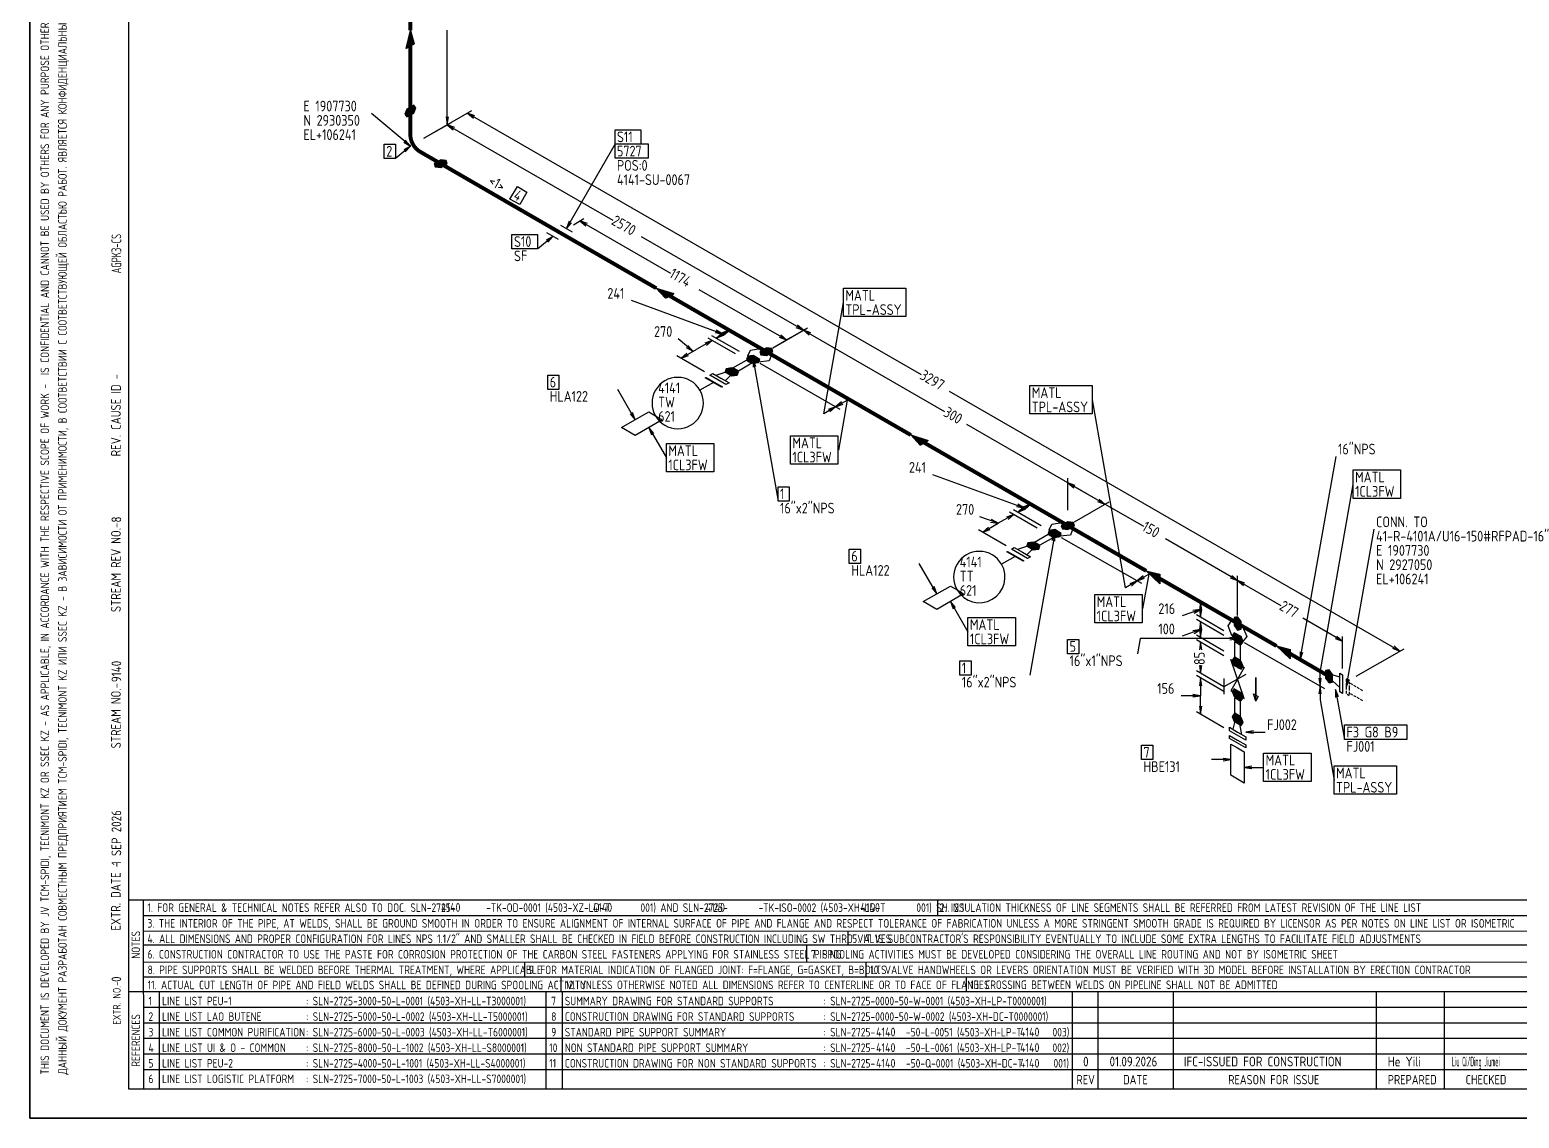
# Model space of a CAD drawing. Extents: x 0 to 594, y 0 to 420.
# Drawn here: x 0 to 382.8, y 0 to 279.6 of the extents above; entities that cross this region are included whole.
import ezdxf

# ---------------------------------------------------------------- set-up
doc = ezdxf.new("R2010")
doc.units = 0
doc.header["$MEASUREMENT"] = 0
doc.linetypes.add('BORDER_2012_SLN$0$8001.Solid', pattern=[0])
doc.linetypes.add('GT100', pattern=[1, 0.666667, -0.333333])
for name, color, linetype, lineweight in [('BORDER_2012_SLN$0$BG_01', 7, 'BORDER_2012_SLN$0$8001.Solid', 25), ('BORDER_2012_SLN$0$BG_02', 7, 'BORDER_2012_SLN$0$8001.Solid', 25), ('BORDER_2012_SLN$0$BG_Level_1', 7, 'BORDER_2012_SLN$0$8001.Solid', 25), ('BORDER_2012_SLN$0$Level_1', 7, 'BORDER_2012_SLN$0$8001.Solid', 25), ('BORDER_2012_SLN$0$Level_18', 7, 'BORDER_2012_SLN$0$8001.Solid', 25)]:
    doc.layers.add(name, color=color, linetype=linetype, lineweight=lineweight)
doc.layers.add('GT_1', color=7, linetype='Continuous')
doc.styles.add('BORDER_2012_SLN$0$GOST type A', font='GOST type A')
doc.styles.add('HTX1', font='')
doc.styles.get('HTX1').set_extended_font_data('GOST type A')

# ---------------------------------------------------------------- blocks, each defined once
blk = doc.blocks.new('BORDER_2012_SLN')
at = {"layer": 'BORDER_2012_SLN$0$BG_Level_1', "color": 7, "lineweight": -3}
for p, q in [((402.7, 56), (25.4, 56)), ((29.11, 56), (29.22, 7.5)), ((233.25, 56), (233.24, 52)), ((402.7, 52), (29.1, 52)), ((402.7, 47.99), (29.16, 48.01)), ((210.22, 48), (210.22, 44.42)), ((402.7, 44.41), (29.17, 44.42)), ((199.61, 44.42), (199.61, 40.02)), ((402.7, 39.96), (29.15, 40.07)), ((127.1, 40.04), (127.1, 36.23)), ((214.87, 40.02), (214.87, 36.23)), ((136.5, 36.23), (136.5, 32.43)), ((240.64, 36.23), (240.64, 32.43)), ((33.22, 32.43), (33.22, 7.59)), ((132.63, 32.43), (132.63, 7.6)), ((136.8, 32.43), (136.8, 7.59))]:
    blk.add_line(p, q, dxfattribs=at)
at = {"layer": 'BORDER_2012_SLN$0$Level_1', "color": 7, "lineweight": -3}
for p, q in [((25.4, 412.5), (25.4, 7.5)), ((402.7, 36.23), (29.15, 36.23)), ((402.7, 32.43), (25.4, 32.43)), ((267.9, 32.43), (267.91, 7.5)), ((274.59, 7.5), (274.59, 32.43)), ((293.91, 7.5), (293.91, 32.43)), ((346.11, 7.5), (346.11, 32.43)), ((363.55, 7.5), (363.55, 32.43)), ((402.7, 28.43), (29.17, 28.43)), ((402.7, 24.43), (29.18, 24.43)), ((402.7, 20.43), (29.19, 20.43)), ((402.7, 16.43), (29.2, 16.43)), ((402.7, 12.43), (29.2, 12.43)), ((25.4, 7.5), (588.6, 7.5))]:
    blk.add_line(p, q, dxfattribs=at)
at = {"layer": 'BORDER_2012_SLN$0$Level_18', "color": 7, "lineweight": -3, "flags": 128}
blk.add_lwpolyline([(0, 0), (0, 420), (594, 420), (594, 0)], close=True, dxfattribs=at)
at = {"color": 7, "char_height": 2.2, "attachment_point": 1, "style": 'BORDER_2012_SLN$0$GOST type A'}
for s, insert in [('{\\l\\fGOST type A|b0|i0;\\T1;1}', (30.5, 31.2)), ('{\\l\\fGOST type A|b0|i0;\\T1;: SLN-2725-3000-50-L-0001 (4503-XH-LL-T3000001)}', (71, 31.2)), ('{\\l\\fGOST type A|b0|i0;\\T1;7}', (134, 31.2)), ('{\\l\\fGOST type A|b0|i0;\\T1;SUMMARY DRAWING FOR STANDARD SUPPORTS}', (137.5, 31.2)), ('{\\l\\fGOST type A|b0|i0;\\T1;: SLN-2725-0000-50-W-0001 (4503-XH-LP-T0000001)}', (204, 31.2)), ('{\\l\\fGOST type A|b0|i0;\\T1;2}', (30.5, 27.2)), ('{\\l\\fGOST type A|b0|i0;\\T1;LINE LIST LAO BUTENE}', (34, 27.2)), ('{\\l\\fGOST type A|b0|i0;\\T1;: SLN-2725-5000-50-L-0002 (4503-XH-LL-T5000001)}', (71, 27.2)), ('{\\l\\fGOST type A|b0|i0;\\T1;8}', (134, 27.2)), ('{\\l\\fGOST type A|b0|i0;\\T1;CONSTRUCTION DRAWING FOR STANDARD SUPPORTS}', (137.5, 27.2)), ('{\\l\\fGOST type A|b0|i0;\\T1;: SLN-2725-0000-50-W-0002 (4503-XH-DC-T0000001)}', (204, 27.2)), ('{\\l\\fGOST type A|b0|i0;\\T1;3}', (30.5, 23.2)), ('{\\l\\fGOST type A|b0|i0;\\T1;LINE LIST COMMON PURIFICATION}', (34, 23.2)), ('{\\l\\fGOST type A|b0|i0;\\T1;: SLN-2725-6000-50-L-0003 (4503-XH-LL-T6000001)}', (71, 23.2)), ('{\\l\\fGOST type A|b0|i0;\\T1;9}', (134, 23.2)), ('{\\C256;STANDARD PIPE SUPPORT SUMMARY}', (137.5, 23.2)), ('{\\fGOST type A|b0|i0|c0|p34;: SLN-2725-       -50-L-0051 (4503-XH-LP-T       003)}', (204, 23.2)), ('{\\l\\fGOST type A|b0|i0;\\T1;4}', (30.5, 19.2)), ('{\\l\\fGOST type A|b0|i0;\\T1;LINE LIST UI & O - COMMON}', (34, 19.2)), ('{\\l\\fGOST type A|b0|i0;\\T1;: SLN-2725-8000-50-L-1002 (4503-XH-LL-S8000001)}', (71, 19.2)), ('{\\l\\fGOST type A|b0|i0;\\T1;10}', (133.5, 19.2)), ('{\\l\\fGOST type A|b0|i0;\\T1;NON STANDARD PIPE SUPPORT SUMMARY}', (137.5, 19.2)), ('{\\fGOST type A|b0|i0|c0|p34;: SLN-2725-       -50-L-0061 (4503-XH-LP-T       002)}', (204, 19.2)), ('{\\l\\fGOST type A|b0|i0;\\T1;: SLN-2725-4000-50-L-1001 (4503-XH-LL-S4000001)}', (71, 15.2)), ('{\\fGOST type A|b0|i0|c0|p34;: SLN-2725-       -50-Q-0001 (4503-XH-DC-T       001)}', (204, 15.2)), ('{\\l\\fGOST type A|b0|i0;\\T1;5}', (30.5, 15.2)), ('{\\l\\fGOST type A|b0|i0;\\T1;LINE LIST PEU-2}', (34, 15.2)), ('{\\l\\fGOST type A|b0|i0;\\T1;11}', (133.5, 15.2)), ('{\\C256;CONSTRUCTION DRAWING FOR NON STANDARD SUPPORTS}', (137.5, 15.2)), ('{\\l\\fGOST type A|b0|i0;\\T1;6}', (30.5, 11.2)), ('{\\l\\fGOST type A|b0|i0;\\T1;LINE LIST LOGISTIC PLATFORM}', (34, 11.2)), ('{\\l\\fGOST type A|b0|i0;\\T1;: SLN-2725-7000-50-L-1003 (4503-XH-LL-S7000001)}', (71, 11.2))]:
    blk.add_mtext(s, dxfattribs=dict(at, insert=insert))
at = {"layer": 'BORDER_2012_SLN$0$BG_01', "color": 7, "attachment_point": 1, "rotation": 90, "style": 'BORDER_2012_SLN$0$GOST type A'}
for s, insert, char_height in [('{\\fGOST type A|b0|i0|c134|p34;\\W1.01;ДАННЫЙ ДОКУМЕНТ РАЗРАБОТАН СОВМЕСТНЫМ ПРЕДПРИЯТИЕМ \\fGOST type A|b0|i0|c0|p34;TCM-SPIDI, TECNIMONT KZ \\fGOST type A|b0|i0|c134|p34;ИЛИ \\fGOST type A|b0|i0|c0|p34;SSEC KZ - \\fGOST type A|b0|i0|c134|p34;В ЗАВИСИМОСТИ ОТ ПРИМЕНИМОСТИ\\fGOST type A|b0|i0|c0|p34;, \\fGOST type A|b0|i0|c134|p34;В СООТВЕТСТВИИ С СООТВЕТСТВУЮЩЕЙ ОБЛАСТЬЮ РАБОТ\\fGOST type A|b0|i0|c0|p34;. \\fGOST type A|b0|i0|c134|p34;ЯВЛЯЕТСЯ КОНФИДЕНЦИАЛЬНЫМ И НЕ МОЖЕТ БЫТЬ ИСПОЛЬЗОВАН ДРУГИМИ ЛИЦАМИ ДЛЯ КАКИХ\\fGOST type A|b0|i0|c0|p34;-\\fGOST type A|b0|i0|c134|p34;ЛИБО ЦЕЛЕЙ\\fGOST type A|b0|i0|c0|p34;, \\fGOST type A|b0|i0|c134|p34;КРОМЕ ПРОЕКТА \\fGOST type A|b0|i0|c0|p34;SILLENO.}', (7.3, 11.21), 2.2), ('{\\l\\fGOST type A|b0|i0;\\T1;EXTR. DATE -}', (20.86, 48.18), 2.5), ('{\\l\\fGOST type A|b0|i0;\\T1;EXTR. NO.-}', (21.36, 24.02), 2)]:
    blk.add_mtext(s, dxfattribs=dict(at, insert=insert, char_height=char_height))
at = {"layer": 'BORDER_2012_SLN$0$BG_01', "color": 7, "insert": (2.76, 11.2), "char_height": 2.2, "attachment_point": 1, "rotation": 90, "line_spacing_factor": 1.090909, "style": 'BORDER_2012_SLN$0$GOST type A'}
blk.add_mtext('{\\fGOST type A|b0|i0|c0|p34;\\W1.01;THIS DOCUMENT IS DEVELOPED BY JV TCM-SPIDI, TECNIMONT KZ OR SSEC KZ - AS APPLICABLE, IN ACCORDANCE WITH THE RESPECTIVE SCOPE OF WORK -  IS CONFIDENTIAL AND CANNOT BE USED BY OTHERS FOR ANY PURPOSE OTHER THAN THE SILLENO PROJECT}', dxfattribs=at)
at = {"layer": 'BORDER_2012_SLN$0$BG_02', "color": 7, "char_height": 2.5, "attachment_point": 1, "rotation": 90, "style": 'BORDER_2012_SLN$0$GOST type A'}
for s, insert in [('{\\l\\fGOST type A|b0|i0;\\T1;REV. CAUSE ID - }', (20.9, 170)), ('{\\l\\fGOST type A|b0|i0;\\T1;STREAM REV NO.-}', (20.9, 130)), ('{\\l\\fGOST type A|b0|i0;\\T1;STREAM NO.-}', (20.9, 95))]:
    blk.add_mtext(s, dxfattribs=dict(at, insert=insert))
at = {"layer": 'BORDER_2012_SLN$0$BG_Level_1', "color": 7, "attachment_point": 1, "style": 'BORDER_2012_SLN$0$GOST type A'}
for s, insert, char_height in [('{\\fGOST type A|b0|i0|c0|p34;\\C256; 1. FOR GENERAL & TECHNICAL NOTES REFER ALSO TO DOC. SLN-2725-       -TK-OD-0001 (4503-XZ-LD-T       001) AND SLN-2725-       -TK-ISO-0002 (4503-XH-LD-T       001) SH. 2.1}', (29.11, 55.19), 2.2), ('{\\fGOST type A|b0|i0|c0|p34;\\C256;2. INSULATION THICKNESS OF LINE SEGMENTS SHALL BE REFERRED FROM LATEST REVISION OF THE LINE LIST}', (233.84, 55.19), 2.2), ('{\\fGOST type A|b0|i0|c0|p34;\\C256; 3. THE INTERIOR OF THE PIPE, AT WELDS, SHALL BE GROUND SMOOTH IN ORDER TO ENSURE ALIGNMENT OF INTERNAL SURFACE OF PIPE AND FLANGE AND RESPECT TOLERANCE OF FABRICATION UNLESS A MORE STRINGENT SMOOTH GRADE IS REQUIRED BY LICENSOR AS PER NOTES ON LINE LIST OR ISOMETRIC}', (29.12, 51.15), 2.2), ('{\\fGOST type A|b0|i0|c0|p34;\\C256; 4. ALL DIMENSIONS AND PROPER CONFIGURATION FOR LINES NPS 1.1/2" AND SMALLER SHALL BE CHECKED IN FIELD BEFORE CONSTRUCTION INCLUDING SW THRD VALVES}', (29.13, 47.2), 2.2), ("{\\C256; 5. IT IS SUBCONTRACTOR'S RESPONSIBILITY EVENTUALLY TO INCLUDE SOME EXTRA LENGTHS TO FACILITATE FIELD ADJUSTMENTS}", (210.22, 47.2), 2.2), ('{\\C256; 6. CONSTRUCTION CONTRACTOR TO USE THE PASTE FOR CORROSION PROTECTION OF THE CARBON STEEL FASTENERS APPLYING FOR STAINLESS STEEL PIPING}', (29.14, 43.2), 2.2), ('{\\C256; 7. SPOOLING ACTIVITIES MUST BE DEVELOPED CONSIDERING THE OVERALL LINE ROUTING AND NOT BY ISOMETRIC SHEET}', (199.61, 43.2), 2.2), ('{\\C256; 8. PIPE SUPPORTS SHALL BE WELDED BEFORE THERMAL TREATMENT, WHERE APPLICABLE}', (29.15, 39.2), 2.2), ('{\\C256; 9. FOR MATERIAL INDICATION OF FLANGED JOINT: F=FLANGE, G=GASKET, B=BOLTS}', (127.1, 39.2), 2.2), ('{\\C256; 10. VALVE HANDWHEELS OR LEVERS ORIENTATION MUST BE VERIFIED WITH 3D MODEL BEFORE INSTALLATION BY ERECTION CONTRACTOR}', (214.87, 39.2), 2.2), ('{\\C256; 11. ACTUAL CUT LENGTH OF PIPE AND FIELD WELDS SHALL BE DEFINED DURING SPOOLING ACTIVITY}', (29.16, 35.32), 2.2), ('{\\C256; 12. UNLESS OTHERWISE NOTED ALL DIMENSIONS REFER TO CENTERLINE OR TO FACE OF FLANGES}', (136.5, 35.35), 2.2), ('{\\C256; 13. CROSSING BETWEEN WELDS ON PIPELINE SHALL NOT BE ADMITTED}', (240.64, 35.38), 2.2), ('{\\l\\fGOST type A|b0|i0;\\T1;LINE LIST PEU-1}', (34, 31.2), 2.2), ('{\\l\\fGOST type A|b0|i0;\\T1;REV}', (269, 11.1), 2.4), ('{\\l\\fGOST type A|b0|i0;\\T1;DATE}', (281, 11.1), 2.4), ('{\\l\\fGOST type A|b0|i0;\\T1;REASON FOR ISSUE}', (308, 11.1), 2.4), ('{\\l\\fGOST type A|b0|i0;\\T1;PREPARED}', (349, 11.1), 2.4), ('{\\l\\fGOST type A|b0|i0;\\T1;CHECKED}', (369, 11.1), 2.4)]:
    blk.add_mtext(s, dxfattribs=dict(at, insert=insert, char_height=char_height))
at = {"layer": 'BORDER_2012_SLN$0$BG_Level_1', "color": 7, "char_height": 2.2, "attachment_point": 1, "rotation": 90, "style": 'BORDER_2012_SLN$0$GOST type A'}
for s, insert in [('{\\l\\fGOST type A|b0|i0;\\T1;NOTES}', (26.15, 40.99)), ('{\\l\\fGOST type A|b0|i0;\\T1;REFERENCES}', (26.15, 13.23))]:
    blk.add_mtext(s, dxfattribs=dict(at, insert=insert))

msp = doc.modelspace()

# ---------------------------------------------------------------- linework, layer by layer
at = {"layer": 'GT_1', "flags": 128}
for points in [[(0, 0), (594, 0), (594, 420), (0, 420), (0, 0)], [(107.3, 255.2), (107.3, 279.5)], [(97.8, 275.4), (96.7, 274.8), (97.8, 279.4), (98.8, 276), (96.8, 274.8), (97.8, 279), (98.7, 275.9), (97, 274.9), (97.8, 278.6), (98.6, 275.8), (97.1, 275), (97.8, 278.2), (98.4, 275.8), (97.2, 275.1), (97.8, 277.9), (98.3, 275.7), (97.4, 275.2), (97.8, 277.5), (98.1, 275.6), (97.5, 275.2), (97.8, 277.1), (98, 275.5), (97.7, 275.3), (97.8, 276.7), (97.9, 275.4), (97.8, 275.4), (97.8, 279.4)], [(97.8, 249.7), (87.8, 258.1)], [(96.9, 259.2), (96.4, 257.9), (96.9, 257.2), (98.7, 258.2), (99.2, 259.5), (98.7, 260.2), (96.9, 259.2)], [(96.439, 258), (98.34, 258)], [(96.471, 257.8), (97.98, 257.8)], [(96.515, 258.2), (98.7, 258.2)], [(96.592, 258.4), (98.777, 258.4)], [(96.614, 257.6), (97.62, 257.6)], [(96.669, 258.6), (98.854, 258.6)], [(96.746, 258.8), (98.931, 258.8)], [(96.757, 257.4), (97.26, 257.4)], [(96.823, 259), (99.008, 259)], [(96.9, 259.2), (99.085, 259.2)], [(97.26, 259.4), (99.162, 259.4)], [(97.62, 259.6), (99.129, 259.6)], [(97.98, 259.8), (98.986, 259.8)], [(98.34, 260), (98.843, 260)], [(101.3, 251.7), (113.6, 258.8)], [(107, 257.2), (107.3, 255.2), (107.6, 257.2)], [(114.4, 257.5), (112.5, 258.2), (114, 256.9)], [(112.5, 258.2), (229.1, 191)], [(101.3, 251.7), (108.4, 255.8)], [(101.3, 251.7), (108.4, 255.8)], [(109.2, 254.5), (107.3, 255.2), (108.8, 253.9)], [(107.3, 255.2), (149.8, 230.7)], [(150.4, 253.9), (157, 253.9), (157, 250.2), (150.4, 250.2), (150.4, 253.9)], [(91.1, 250.2), (94, 250.2), (94, 246.5), (91.1, 246.5), (91.1, 250.2)], [(97.8, 249.7), (94, 246.5)], [(96.1, 250.7), (97.8, 249.7), (96.5, 251.2)], [(96.5, 248.2), (97.8, 249.7), (96.1, 248.7)], [(137.9, 228.5), (150.4, 250.2)], [(150.4, 250.3), (158.9, 250.3), (158.9, 246.6), (150.4, 246.6), (150.4, 250.3)], [(103.9, 245.2), (104.2, 244.4), (105.6, 244.2), (107.3, 245.2), (107, 246), (105.6, 246.2), (103.9, 245.2)], [(103.9, 245.2), (107.3, 245.2)], [(103.975, 245), (106.96, 245)], [(104.24, 245.4), (107.225, 245.4)], [(104.58, 245.6), (107.15, 245.6)], [(104.92, 245.8), (107.075, 245.8)], [(105.26, 246), (107, 246)], [(104.05, 244.8), (106.62, 244.8)], [(104.125, 244.6), (106.28, 244.6)], [(104.2, 244.4), (105.94, 244.4)], [(125.3, 239.3), (127.7, 237.9), (125.9, 234.7), (123.4, 236.1), (125.3, 239.3)], [(138.6, 230.4), (137.9, 228.5), (139.2, 230)], [(139.7, 229.5), (142.4, 231.1)], [(143.3, 229.8), (141.4, 230.5), (142.9, 229.2)], [(141.4, 230.5), (164.7, 217.1)], [(123.9, 227), (130.5, 227), (130.5, 223.3), (123.9, 223.3), (123.9, 227)], [(134.4, 226.5), (130.6, 223.3)], [(133.1, 225), (134.4, 226.5), (132.7, 225.5)], [(135.9, 225.7), (132.9, 227.4)], [(135.9, 225.7), (132.9, 227.4)], [(136.4, 229.4), (139.4, 227.7)], [(136.4, 229.4), (139.4, 227.7)], [(198.8, 202.4), (157.2, 226.4)], [(164.5, 211.2), (163.4, 210.6), (161, 213.2), (165.5, 211.8), (163.5, 210.6), (161.4, 213), (165.4, 211.7), (163.7, 210.7), (161.7, 212.8), (165.3, 211.6), (163.8, 210.8), (162.1, 212.6), (165.1, 211.6), (163.9, 210.9), (162.4, 212.4), (165, 211.5), (164.1, 211), (162.7, 212.2), (164.8, 211.4), (164.2, 211), (163, 212.1), (164.7, 211.3), (164.4, 211.1), (163.4, 211.9), (164.6, 211.2), (164.5, 211.2), (161, 213.2)], [(194.5, 199.9), (172, 212.8)], [(209.1, 213.2), (225.1, 213.2), (225.1, 205.9), (209.1, 205.9), (209.1, 213.2)], [(178.1, 201.4), (154.6, 210)], [(204.1, 180.9), (209.1, 209.5)], [(185.8, 198.9), (178.7, 203)], [(191, 197.9), (199.9, 203)], [(192.8, 198.9), (199.9, 203)], [(196.9, 203.1), (198.8, 202.4), (197.3, 203.7)], [(170.4, 197), (166.6, 200.2)], [(175.4, 199.8), (171.4, 197.5)], [(173.9, 198.5), (175.4, 199.8), (173.5, 199.1)], [(181.4, 196.3), (174.3, 200.4)], [(182.4, 196.9), (175.3, 201)], [(176.1, 201.8), (178.1, 201.4), (176.4, 202.4)], [(177.9, 201.7), (176.4, 200.4), (178.3, 201.1)], [(176.4, 200.4), (178.1, 201.4)], [(178.3, 201.1), (179.8, 202.4), (177.9, 201.7)], [(179.8, 202.4), (178.1, 201.4)], [(191, 197.9), (195.5, 200.5)], [(192.6, 200.6), (194.5, 199.9), (193, 201.2)], [(200.7, 201.7), (198.8, 202.4), (200.3, 201.1)], [(198.8, 202.4), (235.1, 181.5)], [(173.4, 191.7), (166.3, 195.8)], [(167.4, 195.2), (171.4, 197.5)], [(168.9, 196.5), (167.4, 195.2), (169.3, 195.9)], [(168.7, 198), (170.4, 197), (169.1, 198.5)], [(185.9, 193.9), (187.3, 194.1), (187.6, 194.9), (185.9, 195.9), (184.5, 195.7), (184.2, 194.9), (185.9, 193.9)], [(184.387, 195.4), (186.75, 195.4)], [(184.462, 195.6), (186.41, 195.6)], [(189.3, 196.9), (190.6, 196.1), (190, 194.5), (187.2, 194.2), (184.5, 195.8), (185.2, 197.3), (187.8, 197.7), (189.3, 196.9)], [(185.2, 195.8), (186.07, 195.8)], [(187.6, 196.9), (187.9, 196.1), (189.3, 195.9), (191, 196.9), (190.7, 197.7), (189.3, 197.9), (187.6, 196.9)], [(187.638, 196.8), (190.83, 196.8)], [(187.713, 196.6), (190.49, 196.6)], [(187.77, 197), (190.963, 197)], [(187.788, 196.4), (190.15, 196.4)], [(187.863, 196.2), (189.81, 196.2)], [(188.11, 197.2), (190.888, 197.2)], [(188.45, 197.4), (190.813, 197.4)], [(188.6, 196), (189.47, 196)], [(188.79, 197.6), (190.738, 197.6)], [(189.13, 197.8), (190, 197.8)], [(178.7, 189.4), (180.8, 191.5), (179.9, 192), (176.3, 190.8)], [(180.4, 190.7), (181.8, 190.9), (182.1, 191.7), (180.4, 192.7), (179, 192.5), (178.7, 191.7), (180.4, 190.7)], [(178.737, 191.8), (181.93, 191.8)], [(178.812, 192), (181.59, 192)], [(178.87, 191.6), (182.062, 191.6)], [(178.887, 192.2), (181.25, 192.2)], [(178.962, 192.4), (180.91, 192.4)], [(179.21, 191.4), (181.987, 191.4)], [(179.7, 192.6), (180.57, 192.6)], [(184.9, 194.3), (185.6, 193.9), (182.1, 191.9), (180.7, 192.7), (184.2, 194.7), (184.9, 194.3)], [(184.237, 195), (187.43, 195)], [(184.312, 195.2), (187.09, 195.2)], [(184.37, 194.8), (187.562, 194.8)], [(184.71, 194.6), (187.487, 194.6)], [(185.05, 194.4), (187.412, 194.4)], [(185.39, 194.2), (187.337, 194.2)], [(185.73, 194), (186.6, 194)], [(186.6, 193), (185.9, 194.9), (185.9, 192.9)], [(185.9, 194.9), (192.3, 158.5)], [(187.6, 193.9), (208.2, 182.1)], [(187.6, 193.9), (208.2, 182.1)], [(133.1, 190.9), (136, 190.9), (136, 187.2), (133.1, 187.2), (133.1, 190.9)], [(175.7, 189), (172.2, 187)], [(175.9, 189.1), (178, 187.9), (177.8, 187.8), (173.6, 190.2), (173.8, 190.3), (175.9, 189.1)], [(177.6, 190.1), (179.7, 188.9), (178.9, 188.5), (174.8, 190.9), (175.5, 191.3), (177.6, 190.1)], [(179.55, 191.2), (181.912, 191.2)], [(179.89, 191), (181.837, 191)], [(180.23, 190.8), (181.1, 190.8)], [(257, 188.2), (273, 188.2), (273, 180.9), (257, 180.9), (257, 188.2)], [(155.6, 179.4), (151.1, 187.2)], [(207.1, 182.7), (210.1, 184.4)], [(208.6, 184), (207.1, 182.7), (209, 183.4)], [(210.1, 184.4), (207.8, 171.6)], [(352.1, 120), (236.4, 186.7)], [(281.6, 136.2), (273.1, 184.5)], [(160.8, 180.4), (162.5, 179.4), (155.6, 175.4), (152.1, 177.4), (159.1, 181.4), (160.8, 180.4)], [(154.3, 180.9), (155.6, 179.4), (154.9, 181.3)], [(207.1, 182.7), (204.1, 180.9)], [(205.6, 181.4), (207.1, 182.7), (205.2, 182)], [(160.4, 175.9), (159.1, 177.4), (159.8, 175.5)], [(159.1, 177.4), (163.6, 169.6)], [(276.3, 157.7), (240.8, 178.2)], [(163.6, 173.3), (175.8, 173.3), (175.8, 166), (163.6, 166), (163.6, 173.3)], [(195.5, 175.3), (207.7, 175.3), (207.7, 168), (195.5, 168), (195.5, 175.3)], [(229.9, 173.5), (228.8, 172.9), (226.4, 175.5), (230.9, 174.1), (228.9, 172.9), (226.8, 175.3), (230.8, 174), (229.1, 173), (227.1, 175.1), (230.7, 173.9), (229.2, 173.1), (227.5, 174.9), (230.5, 173.9), (229.3, 173.2), (227.8, 174.7), (230.4, 173.8), (229.5, 173.3), (228.1, 174.5), (230.2, 173.7), (229.6, 173.3), (228.4, 174.4), (230.1, 173.6), (229.8, 173.4), (228.8, 174.2), (230, 173.5), (229.9, 173.5), (226.4, 175.5)], [(326.5, 117.8), (335.7, 170)], [(255.6, 156.7), (232.1, 165.3)], [(340.1, 166.5), (352.3, 166.5), (352.3, 159.2), (340.1, 159.2), (340.1, 166.5)], [(192.3, 162.2), (195.2, 162.2), (195.2, 158.5), (192.3, 158.5), (192.3, 162.2)], [(266.8, 156.2), (266.8, 164.4)], [(268.7, 162.5), (266.8, 163.2), (268.3, 161.9)], [(266.8, 163.2), (286.2, 152.1)], [(331.6, 114.5), (340.1, 162.8)], [(253.6, 157.1), (255.6, 156.7), (253.9, 157.7)], [(255.4, 157), (253.9, 155.7), (255.8, 156.4)], [(255.8, 156.4), (257.3, 157.7), (255.4, 157)], [(257.3, 157.7), (255.6, 156.7)], [(263.3, 154.2), (256.2, 158.3)], [(268.5, 153.2), (277.4, 158.3)], [(274.4, 158.4), (276.3, 157.7), (274.8, 159)], [(248.9, 152.8), (244.2, 154.5)], [(246.9, 153.1), (248.9, 152.8), (247.2, 153.8)], [(252.9, 155.1), (248.9, 152.8)], [(251.4, 153.8), (252.9, 155.1), (251, 154.4)], [(258.9, 151.6), (251.8, 155.7)], [(259.9, 152.2), (252.8, 156.3)], [(253.9, 155.7), (255.6, 156.7)], [(265.1, 152.2), (265.4, 151.4), (266.8, 151.2), (268.5, 152.2), (268.2, 153), (266.8, 153.2), (265.1, 152.2)], [(250.9, 147), (243.8, 151.1)], [(244.9, 150.5), (248.9, 152.8)], [(246.4, 151.8), (244.9, 150.5), (246.8, 151.2)], [(263.4, 150.2), (257, 113.8)], [(262.4, 149.6), (263.1, 149.2), (259.6, 147.2), (258.2, 148), (261.7, 150), (262.4, 149.6)], [(263.4, 149.2), (264.8, 149.4), (265.1, 150.2), (263.4, 151.2), (262, 151), (261.7, 150.2), (263.4, 149.2)], [(261.7, 150.2), (265.1, 150.2)], [(261.775, 150.4), (264.76, 150.4)], [(261.85, 150.6), (264.42, 150.6)], [(261.925, 150.8), (264.08, 150.8)], [(266.8, 152.2), (268.1, 151.4), (267.5, 149.8), (264.7, 149.5), (262, 151.1), (262.7, 152.6), (265.3, 153), (266.8, 152.2)], [(262, 151), (263.74, 151)], [(262.04, 150), (265.025, 150)], [(262.38, 149.8), (264.95, 149.8)], [(263.4, 148.2), (263.4, 150.2), (262.7, 148.3)], [(262.72, 149.6), (264.875, 149.6)], [(263.06, 149.4), (264.8, 149.4)], [(265.1, 152.2), (268.5, 152.2)], [(265.175, 152), (268.16, 152)], [(265.25, 151.8), (267.82, 151.8)], [(265.325, 151.6), (267.48, 151.6)], [(265.4, 151.4), (267.14, 151.4)], [(265.44, 152.4), (268.425, 152.4)], [(265.78, 152.6), (268.35, 152.6)], [(266.12, 152.8), (268.275, 152.8)], [(266.46, 153), (268.2, 153)], [(338.4, 110.9), (345.5, 151.3)], [(210.6, 146.2), (213.5, 146.2), (213.5, 142.5), (210.6, 142.5), (210.6, 146.2)], [(253.4, 144.4), (255.5, 143.2), (255.3, 143.1), (251.1, 145.5), (251.3, 145.6), (253.4, 144.4)], [(255.1, 145.4), (257.2, 144.2), (256.4, 143.8), (252.3, 146.2), (253, 146.6), (255.1, 145.4)], [(256.2, 144.7), (258.3, 146.8), (257.4, 147.3), (253.8, 146.1)], [(257.9, 146), (259.3, 146.2), (259.6, 147), (257.9, 148), (256.5, 147.8), (256.2, 147), (257.9, 146)], [(256.2, 147), (259.6, 147)], [(256.275, 147.2), (259.26, 147.2)], [(256.35, 147.4), (258.92, 147.4)], [(256.425, 147.6), (258.58, 147.6)], [(256.5, 147.8), (258.24, 147.8)], [(256.54, 146.8), (259.525, 146.8)], [(256.88, 146.6), (259.45, 146.6)], [(257.22, 146.4), (259.375, 146.4)], [(257.56, 146.2), (259.3, 146.2)], [(265.1, 149.2), (285.7, 137.4)], [(265.1, 149.2), (285.7, 137.4)], [(310.4, 138.1), (291.9, 148.8)], [(233.1, 134.7), (228.6, 142.5)], [(253.2, 144.3), (249.7, 142.3)], [(284.6, 138), (281.6, 136.2)], [(283.1, 136.7), (284.6, 138), (282.7, 137.3)], [(284.6, 138), (287.6, 139.7)], [(286.1, 139.3), (284.6, 138), (286.5, 138.7)], [(287.6, 139.7), (286, 130.8)], [(290.4, 138.6), (290.4, 137.3), (286.9, 140.6), (290.4, 139.7), (290.4, 137.5), (287.3, 140.4), (290.4, 139.6), (290.4, 137.6), (287.6, 140.2), (290.4, 139.5), (290.4, 137.8), (288, 140), (290.4, 139.3), (290.4, 138), (288.3, 139.8), (290.4, 139.2), (290.4, 138.1), (288.6, 139.6), (290.4, 139), (290.4, 138.3), (288.9, 139.5), (290.4, 138.8), (290.4, 138.4), (289.3, 139.3), (290.4, 138.7), (290.4, 138.6), (286.9, 140.6)], [(308.5, 138.8), (310.4, 138.1), (308.9, 139.4)], [(310.4, 131.1), (310.4, 139.3)], [(310.4, 129.1), (310.4, 139.3)], [(312.3, 137.4), (310.4, 138.1), (311.9, 136.8)], [(310.4, 138.1), (321.5, 131.7)], [(238.3, 135.7), (240, 134.7), (233.1, 130.7), (229.6, 132.7), (236.6, 136.7), (238.3, 135.7)], [(231.8, 136.2), (233.1, 134.7), (232.4, 136.6)], [(273.7, 134.5), (285.9, 134.5), (285.9, 127.2), (273.7, 127.2), (273.7, 134.5)], [(237.9, 131.2), (236.6, 132.7), (237.3, 130.8)], [(236.6, 132.7), (241.1, 124.9)], [(300.9, 130.7), (296.2, 129)], [(299.2, 129.7), (300.9, 130.7), (298.9, 130.4)], [(306.9, 129.1), (299.8, 133.2)], [(301.2, 130.6), (300.9, 132.6), (300.6, 130.6)], [(300.6, 130.7), (300.9, 128.7), (301.2, 130.7)], [(300.9, 132.6), (300.9, 130.7)], [(300.9, 128.7), (300.9, 130.7)], [(241.1, 128.6), (253.3, 128.6), (253.3, 121.3), (241.1, 121.3), (241.1, 128.6)], [(306.9, 125.2), (299.8, 129.3)], [(306.9, 124), (299.8, 128.1)], [(301.2, 125.5), (300.9, 127.5), (300.6, 125.5)], [(300.9, 127.5), (300.9, 125.5)], [(310.4, 127.1), (311.7, 126.3), (312.8, 123.7), (311.7, 122.4), (308.9, 124), (308, 126.5), (308.9, 127.9), (310.4, 127.1)], [(309.5, 126.6), (310.4, 125.4), (311.3, 125.6), (311.3, 127.6), (310.4, 128.8), (309.5, 128.6), (309.5, 126.6)], [(309.5, 128.6), (310.55, 128.6)], [(309.5, 128.4), (310.7, 128.4)], [(309.5, 128.2), (310.85, 128.2)], [(309.5, 128), (311, 128)], [(309.5, 127.8), (311.15, 127.8)], [(309.5, 127.6), (311.3, 127.6)], [(309.5, 127.4), (311.3, 127.4)], [(309.5, 127.2), (311.3, 127.2)], [(309.5, 127), (311.3, 127)], [(309.5, 126.8), (311.3, 126.8)], [(309.5, 126.6), (311.3, 126.6)], [(309.65, 126.4), (311.3, 126.4)], [(337.4, 122.5), (327.2, 128.4)], [(266.7, 123), (269.6, 123), (269.6, 119.3), (266.7, 119.3), (266.7, 123)], [(310.4, 123.2), (285.4, 123.2), (284.7, 119.3)], [(300.9, 125.5), (296.2, 123.8)], [(299.2, 124.5), (300.9, 125.5), (298.9, 125.2)], [(306.9, 120), (299.8, 124.1)], [(306.9, 118.8), (299.8, 122.9)], [(300.6, 125.5), (300.9, 123.5), (301.2, 125.5)], [(300.9, 123.5), (300.9, 125.5)], [(308.4, 122.9), (310.4, 123.2), (308.4, 123.5)], [(311.3, 121.7), (311.8, 122.4), (311.3, 123.7), (309.5, 124.7), (309, 124), (309.5, 122.7), (311.3, 121.7)], [(309, 124), (310.76, 124)], [(309.077, 123.8), (311.12, 123.8)], [(309.143, 124.2), (310.4, 124.2)], [(309.154, 123.6), (311.338, 123.6)], [(309.231, 123.4), (311.415, 123.4)], [(309.286, 124.4), (310.04, 124.4)], [(309.308, 123.2), (311.492, 123.2)], [(309.385, 123), (311.569, 123)], [(309.462, 122.8), (311.646, 122.8)], [(309.68, 122.6), (311.723, 122.6)], [(309.8, 126.2), (311.3, 126.2)], [(309.95, 126), (311.3, 126)], [(310.1, 125.8), (311.3, 125.8)], [(310.25, 125.6), (311.3, 125.6)], [(335.5, 123.2), (337.4, 122.5), (335.9, 123.8)], [(337.4, 115.5), (337.4, 123.7)], [(301.2, 120.3), (300.9, 122.3), (300.6, 120.3)], [(300.9, 122.3), (300.9, 121.1)], [(310.4, 122), (311.1, 121.6), (311.1, 117.6), (309.7, 118.4), (309.7, 122.4), (310.4, 122)], [(310.04, 122.4), (311.8, 122.4)], [(310.4, 122.2), (311.657, 122.2)], [(310.76, 122), (311.514, 122)], [(312.1, 122.2), (332.7, 110.4)], [(312.1, 122.2), (332.7, 110.4)], [(323.9, 119.3), (323.9, 118), (320.4, 121.3), (323.9, 120.4), (323.9, 118.2), (320.8, 121.1), (323.9, 120.3), (323.9, 118.3), (321.1, 120.9), (323.9, 120.2), (323.9, 118.5), (321.5, 120.7), (323.9, 120), (323.9, 118.7), (321.8, 120.5), (323.9, 119.9), (323.9, 118.8), (322.1, 120.3), (323.9, 119.7), (323.9, 119), (322.4, 120.2), (323.9, 119.5), (323.9, 119.1), (322.8, 120), (323.9, 119.4), (323.9, 119.3), (320.4, 121.3)], [(326.5, 119.8), (326.5, 117.8), (327.2, 119.7)], [(340.9, 113.5), (353.2, 120.6)], [(350.2, 120.7), (352.1, 120), (350.6, 121.3)], [(239, 117.5), (241.9, 117.5), (241.9, 113.8), (239, 113.8), (239, 117.5)], [(306.9, 110.8), (299.8, 114.9)], [(300.6, 116.3), (300.9, 114.3), (301.2, 116.3)], [(300.9, 114.3), (300.9, 116.4)], [(310.4, 116.8), (312.1, 115.8), (308.7, 109.8), (312.1, 107.8), (308.7, 117.8), (310.4, 116.8)], [(311.3, 115.3), (311.8, 116), (311.3, 117.3), (309.5, 118.3), (309, 117.6), (309.5, 116.3), (311.3, 115.3)], [(309, 117.6), (310.76, 117.6)], [(309.077, 117.4), (311.12, 117.4)], [(309.143, 117.8), (310.4, 117.8)], [(309.154, 117.2), (311.338, 117.2)], [(309.231, 117), (311.415, 117)], [(309.286, 118), (310.04, 118)], [(309.308, 116.8), (311.492, 116.8)], [(309.385, 116.6), (311.569, 116.6)], [(309.462, 116.4), (311.646, 116.4)], [(309.68, 116.2), (311.723, 116.2)], [(310.04, 116), (311.8, 116)], [(310.4, 115.8), (311.657, 115.8)], [(310.76, 115.6), (311.514, 115.6)], [(333, 113), (333.9, 111.8), (334.8, 112), (334.8, 114), (333.9, 115.2), (333, 115), (333, 113)], [(333, 115), (334.05, 115)], [(306.9, 109.6), (299.8, 113.7)], [(301.2, 111.1), (300.9, 113.1), (300.6, 111.1)], [(300.9, 113.1), (300.9, 108.5)], [(312.5, 114), (306.9, 110.8)], [(306.9, 112.9), (306.9, 108.9)], [(315.1, 113.2), (315.1, 107.1), (314.5, 109), (315.7, 108.3), (315.1, 107.1), (315.1, 113.2)], [(331.3, 113), (331.6, 111), (331.9, 113)], [(331.6, 111), (331.6, 114.5)], [(333, 114.8), (334.2, 114.8)], [(333, 114.6), (334.35, 114.6)], [(333, 114.4), (334.5, 114.4)], [(333, 114.2), (334.65, 114.2)], [(333, 114), (334.8, 114)], [(333, 113.8), (334.8, 113.8)], [(333, 113.6), (334.8, 113.6)], [(333, 113.4), (334.8, 113.4)], [(333, 113.2), (334.8, 113.2)], [(333, 113), (334.8, 113)], [(333.15, 112.8), (334.8, 112.8)], [(333.3, 112.6), (334.8, 112.6)], [(333.45, 112.4), (334.8, 112.4)], [(333.6, 112.2), (334.8, 112.2)], [(333.75, 112), (334.8, 112)], [(336.7, 110.6), (333.9, 113.1), (333.9, 114.1), (336.7, 113.4)], [(337.4, 111.5), (337.4, 109.1), (336.7, 109.5), (336.7, 114.3), (337.4, 113.9), (337.4, 111.5)], [(338.4, 112.9), (338.4, 110.9), (339.1, 112.8)], [(300.9, 108.5), (295.9, 108.5)], [(298.9, 108.2), (300.9, 108.5), (298.9, 108.8)], [(300.9, 103.8), (300.9, 108.5)], [(311.3, 107.3), (311.8, 108), (311.3, 109.3), (309.5, 110.3), (309, 109.6), (309.5, 108.3), (311.3, 107.3)], [(309, 109.6), (310.76, 109.6)], [(309.077, 109.4), (311.12, 109.4)], [(309.143, 109.8), (310.4, 109.8)], [(309.154, 109.2), (311.338, 109.2)], [(309.231, 109), (311.415, 109)], [(309.286, 110), (310.04, 110)], [(309.308, 108.8), (311.492, 108.8)], [(309.385, 108.6), (311.569, 108.6)], [(309.462, 108.4), (311.646, 108.4)], [(309.68, 108.2), (311.723, 108.2)], [(310.4, 107.6), (311.1, 107.2), (311.1, 103.2), (309.7, 104), (309.7, 108), (310.4, 107.6)], [(310.04, 108), (311.8, 108)], [(310.4, 107.8), (311.657, 107.8)], [(310.76, 107.6), (311.514, 107.6)], [(331.9, 109), (331.6, 111), (331.3, 109)], [(331.6, 111), (331.6, 107.5)], [(331.6, 107.5), (335.2, 86.8)], [(336.3, 108.2), (335.6, 110.1), (335.6, 108.1)], [(335.6, 110.1), (337.9, 97.3)], [(306.9, 100.3), (299.8, 104.4)], [(300.6, 105.8), (300.9, 103.8), (301.2, 105.8)], [(311.3, 100.9), (311.8, 101.6), (311.3, 102.9), (309.5, 103.9), (309, 103.2), (309.5, 101.9), (311.3, 100.9)], [(309.143, 103.4), (310.4, 103.4)], [(309.286, 103.6), (310.04, 103.6)], [(310.4, 99.2), (312.5, 98), (312.5, 97.1), (308.3, 99.5), (308.3, 100.4), (310.4, 99.2)], [(309, 103.2), (310.76, 103.2)], [(309.077, 103), (311.12, 103)], [(309.154, 102.8), (311.338, 102.8)], [(311.5, 98.5), (310.8, 102.2), (309.9, 102.7), (309.2, 99.9)], [(309.231, 102.6), (311.415, 102.6)], [(309.308, 102.4), (311.492, 102.4)], [(309.385, 102.2), (311.569, 102.2)], [(309.462, 102), (311.646, 102)], [(309.68, 101.8), (311.723, 101.8)], [(310.04, 101.6), (311.8, 101.6)], [(310.4, 101.4), (311.657, 101.4)], [(310.76, 101.2), (311.514, 101.2)], [(337.9, 101), (353.9, 101), (353.9, 97.3), (337.9, 97.3), (337.9, 101)], [(285.7, 95.8), (288.6, 95.8), (288.6, 92.1), (285.7, 92.1), (285.7, 95.8)], [(310.4, 97.1), (312.5, 95.9), (312.5, 95.1), (308.3, 97.5), (308.3, 98.3), (310.4, 97.1)], [(310.4, 95.1), (312.1, 94.1), (312.1, 86.1), (308.7, 88.1), (308.7, 96.1), (310.4, 95.1)], [(314.5, 99.5), (312.5, 99.2), (314.5, 98.9)], [(312.5, 99.2), (317.5, 99.2)], [(308.7, 92.1), (303.7, 92.1)], [(306.7, 91.8), (308.7, 92.1), (306.7, 92.4)], [(317.1, 93.8), (329.3, 93.8), (329.3, 86.5), (317.1, 86.5), (317.1, 93.8)], [(314.1, 90.4), (312.1, 90.1), (314.1, 89.8)], [(312.1, 90.1), (317.1, 90.1)], [(335.2, 90.5), (351.2, 90.5), (351.2, 83.2), (335.2, 83.2), (335.2, 90.5)]]:
    msp.add_lwpolyline(points, dxfattribs=at)
at = {"layer": 'GT_1', "const_width": 1, "flags": 128}
for points in [[(97.8, 279.4), (97.8, 296.8)], [(97.8, 258.7), (97.8, 275.4)], [(97.8, 252.7), (97.8, 258.7)], [(105.6, 245.2), (100.4, 248.2)], [(136.2, 227.5), (105.6, 245.2)], [(161, 213.2), (136.2, 227.5)], [(189.3, 196.9), (164.5, 211.2)], [(226.4, 175.5), (189.3, 196.9)], [(266.8, 152.2), (229.9, 173.5)], [(286.9, 140.6), (266.8, 152.2)], [(310.4, 127.1), (290.4, 138.6)], [(320.4, 121.3), (310.4, 127.1)], [(333.9, 113.5), (323.9, 119.3)]]:
    msp.add_lwpolyline(points, dxfattribs=at)
msp.add_lwpolyline([(100.4, 248.2, -0.267786), (97.8, 252.7)], format="xyb", dxfattribs=at)
at = {"layer": 'GT_1', "flags": 128}
for points in [[(172.236, 187, 1), (160.804, 180.4, 1), (172.236, 187)], [(249.736, 142.3, 1), (238.304, 135.7, 1), (249.736, 142.3)]]:
    msp.add_lwpolyline(points, format="xyb", dxfattribs=at)
at = {"layer": 'GT_1', "linetype": 'GT100', "flags": 128}
for points in [[(339.1, 110.5), (339.1, 108.5), (338.4, 108.9), (338.4, 112.9), (339.1, 112.5), (339.1, 110.5)], [(342.6, 109.8), (339.1, 111.8)], [(342.6, 107.2), (339.1, 109.2)]]:
    msp.add_lwpolyline(points, dxfattribs=at)

# ---------------------------------------------------------------- block references
at = {"linetype": 'Continuous'}
msp.add_blockref('BORDER_2012_SLN', (0, 0), dxfattribs=at)

# ---------------------------------------------------------------- texts
at = {"linetype": 'Continuous', "style": 'HTX1', "width": 0.8}
msp.add_text('AGPK3-CS', height=2.5, rotation=89.99992, dxfattribs=at).set_placement((23.5, 217))
at = {"layer": 'GT_1', "style": 'HTX1'}
for s, height, width, p in [('E 1907730', 2.75, 1.02, (70.329, 258.6)), ('N 2930350', 2.75, 1.02, (70.329, 254.933)), ('EL+106241', 2.75, 1.02, (70.329, 251.267)), ('S11', 2.75, 1.02, (150.9, 250.7)), ('2', 2.75, 1.02, (91.614, 247)), ('5727', 2.75, 1.02, (150.9, 247.033)), ('POS:0', 2.75, 1.02, (150.9, 243.367)), ('4141-SU-0067', 2.75, 1.02, (150.9, 239.7)), ('S10', 2.75, 1.02, (124.443, 223.8)), ('SF', 2.75, 1.02, (124.443, 220.133)), ('241', 2.75, 1.02, (148.443, 210.5)), ('MATL', 2.75, 1.02, (209.6, 210)), ('TPL-ASSY', 2.75, 1.02, (209.6, 206.333)), ('270', 2.75, 1.02, (160.443, 200.7)), ('6', 2.75, 1.02, (133.629, 187.7)), ('4141', 2.75, 1.02, (161.492, 186.214)), ('MATL', 2.75, 1.02, (257.514, 185)), ('HLA122', 2.75, 1.02, (133.629, 184.033)), ('TW', 2.75, 1.02, (161.492, 182.548)), ('TPL-ASSY', 2.75, 1.02, (257.514, 181.333)), ('621', 2.75, 1.02, (161.492, 178.881)), ('MATL', 2.75, 1.02, (164.1, 170.1)), ('MATL', 2.75, 1.02, (195.986, 172.1)), ('16"NPS', 2.75, 1.02, (336.2, 170.5)), ('1CL3FW', 2.75, 1.02, (164.1, 166.433)), ('1CL3FW', 2.75, 1.02, (195.986, 168.433)), ('241', 2.75, 1.02, (225.943, 165.8)), ('MATL', 2.75, 1.02, (340.6, 163.3)), ('1', 2.75, 1.02, (192.8, 159)), ('1CL3FW', 2.75, 1.02, (340.6, 159.633)), ('16"x2"NPS', 2.75, 1.02, (192.8, 155.333)), ('270', 2.75, 1.02, (238.043, 155)), ('CONN. TO', 2.75, 1.02, (346, 151.8)), ('41-R-4101A/U16-150#RFPAD-16"', 2.75, 1.02, (346, 148.133)), ('6', 2.75, 1.02, (211.129, 143)), ('E 1907730', 2.75, 1.02, (346, 144.467)), ('HLA122', 2.75, 1.02, (211.129, 139.333)), ('4141', 2.75, 1.02, (238.992, 141.514)), ('N 2927050', 2.75, 1.02, (346, 140.8)), ('TT', 2.75, 1.02, (238.992, 137.848)), ('EL+106241', 2.75, 1.02, (346, 137.133)), ('621', 2.75, 1.02, (238.992, 134.181)), ('MATL', 2.75, 1.02, (274.186, 131.3)), ('1CL3FW', 2.75, 1.02, (274.186, 127.633)), ('216', 2.75, 1.02, (290.043, 129.5)), ('MATL', 2.75, 1.02, (241.6, 125.4)), ('100', 2.75, 1.02, (290.043, 124.3)), ('1CL3FW', 2.75, 1.02, (241.6, 121.733)), ('5', 2.75, 1.02, (267.229, 119.8)), ('16"x1"NPS', 2.75, 1.02, (267.229, 116.133)), ('1', 2.75, 1.02, (239.529, 114.3)), ('16"x2"NPS', 2.75, 1.02, (239.529, 110.633)), ('156', 2.75, 1.02, (289.743, 109)), ('FJ002', 2.75, 1.02, (318, 99.7)), ('F3 G8 B9', 2.75, 1.02, (338.4, 97.8)), ('FJ001', 2.75, 1.02, (338.4, 94.133)), ('7', 2.75, 1.02, (286.229, 92.6)), ('MATL', 2.75, 1.02, (317.6, 90.6)), ('HBE131', 2.75, 1.02, (286.229, 88.933)), ('1CL3FW', 2.75, 1.02, (317.6, 86.933)), ('MATL', 2.75, 1.02, (335.7, 87.3)), ('TPL-ASSY', 2.75, 1.02, (335.7, 83.633)), ('4140', 2.25, 1.02, (105.7, 53)), ('4140', 2.25, 1.02, (144.7, 53)), ('4140', 2.25, 1.02, (173.7, 53)), ('4140', 2.25, 1.02, (213.5, 53)), ('4140', 2.25, 1.02, (217.5, 21)), ('4140', 2.25, 1.02, (254.5, 21)), ('4140', 2.25, 1.02, (217.5, 17)), ('4140', 2.25, 1.02, (254.5, 17)), ('0', 2.5, 1.02, (270.7, 13.3)), ('0', 2.5, 1.02, (270.7, 13.3)), ('0', 2.5, 1.02, (270.7, 13.3)), ('0', 2.5, 1.02, (270.7, 13.3)), ('0', 2.5, 1.02, (270.7, 13.3)), ('01.09.2026', 2.5, 1.02, (277.5, 13.3)), ('01.09.2026', 2.5, 1.02, (277.5, 13.3)), ('01.09.2026', 2.5, 1.02, (277.5, 13.3)), ('01.09.2026', 2.5, 1.02, (277.5, 13.3)), ('01.09.2026', 2.5, 1.02, (277.5, 13.3)), ('IFC-ISSUED FOR CONSTRUCTION', 2.5, 1.02, (296.6, 13.3)), ('IFC-ISSUED FOR CONSTRUCTION', 2.5, 1.02, (296.6, 13.3)), ('IFC-ISSUED FOR CONSTRUCTION', 2.5, 1.02, (296.6, 13.3)), ('IFC-ISSUED FOR CONSTRUCTION', 2.5, 1.02, (296.6, 13.3)), ('IFC-ISSUED FOR CONSTRUCTION', 2.5, 1.02, (296.6, 13.3)), ('He Yili', 2.5, 1.02, (349, 13.3)), ('He Yili', 2.5, 1.02, (349, 13.3)), ('He Yili', 2.5, 1.02, (349, 13.3)), ('He Yili', 2.5, 1.02, (349, 13.3)), ('He Yili', 2.5, 1.02, (349, 13.3)), ('Liu Qi/Ding Jiumei', 2.5, 0.45, (365.5, 13.3)), ('Liu Qi/Ding Jiumei', 2.5, 0.45, (365.5, 13.3)), ('Liu Qi/Ding Jiumei', 2.5, 0.45, (365.5, 13.3)), ('Liu Qi/Ding Jiumei', 2.5, 0.45, (365.5, 13.3)), ('Liu Qi/Ding Jiumei', 2.5, 0.45, (365.5, 13.3)), ('4140', 2.25, 1.02, (217.5, 13)), ('4140', 2.25, 1.02, (254.5, 13))]:
    msp.add_text(s, height=height, dxfattribs=dict(at, width=width)).set_placement(p)
at = {"layer": 'GT_1', "style": 'HTX1', "width": 1.02}
for s, height, rotation, p in [('<1>', 2.75, 330, (117.592, 239.999)), ('4', 2.75, 330, (124.07, 236.259)), ('2570', 2.75, 330, (149.26, 229.733)), ('1174', 2.75, 330, (164.13, 216.133)), ('3297', 2.75, 330, (228.506, 190.033)), ('300', 2.75, 330, (234.577, 180.512)), ('8', 2.5, 90, (23.5, 153)), ('150', 2.75, 330, (285.6, 151.112)), ('277', 2.75, 330, (320.9, 130.762)), ('85', 2.75, 90, (301.974, 116.414)), ('9140', 2.5, 90, (23.5, 112)), ('1 SEP 2026', 2.5, 90, (23.5, 65)), ('0', 2.5, 90, (23.5, 35))]:
    msp.add_text(s, height=height, rotation=rotation, dxfattribs=at).set_placement(p)

doc.saveas('drawing.dxf')
